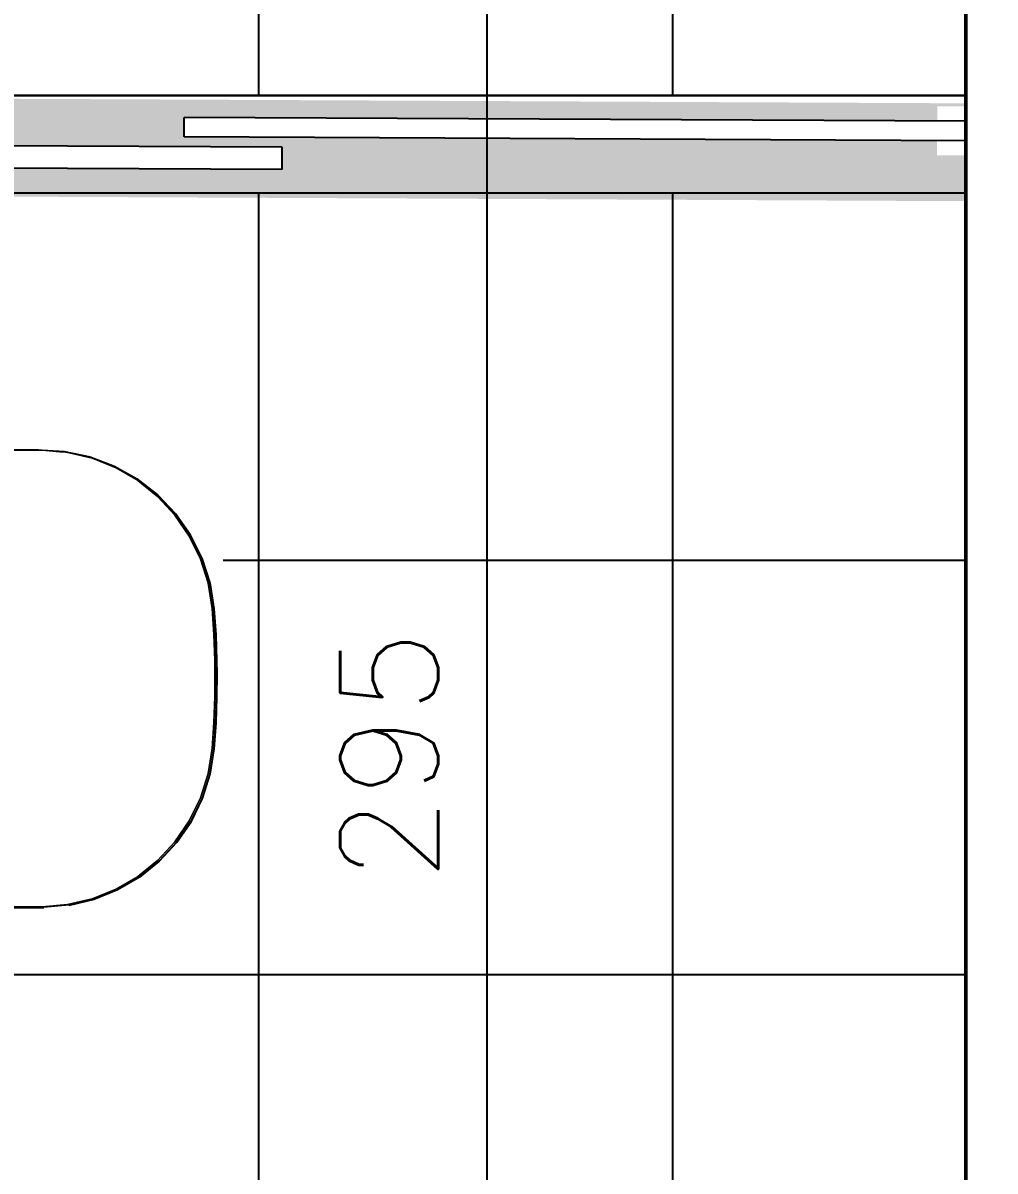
# Model space of a CAD drawing. Header units: inches. Extents: x 580771 to 691655, y 7719261 to 7829530.
# Drawn here: x 687632.6 to 687732.1, y 7727443.2 to 7727560.6 of the extents above; entities that cross this region are included whole.
import ezdxf

# ---------------------------------------------------------------- set-up
doc = ezdxf.new("R2010")
doc.units = ezdxf.units.IN
doc.header["$MEASUREMENT"] = 0
doc.header["$PDMODE"] = 2
for name, color, linetype, lineweight in [('Moveis', 1, 'Continuous', 9), ('Parede Baixa', 5, 'Continuous', 50), ('Pisos Externos', 15, 'Continuous', 9)]:
    doc.layers.add(name, color=color, linetype=linetype, lineweight=lineweight)
for name, color, linetype in [('NIVEL', 2, 'Continuous'), ('Piso', 55, 'Continuous'), ('PN010', 1, 'Continuous')]:
    doc.layers.add(name, color=color, linetype=linetype)
doc.styles.add('R80E50', font='romans.shx', dxfattribs={"height": 10})
doc.dimstyles.new('ARQ50', dxfattribs={"dimscale": 50, "dimtxt": 10, "dimasz": 0.1, "dimexe": 0.2, "dimexo": 0.2, "dimgap": 0.1, "dimtad": 1, "dimdec": 0, "dimzin": 12, "dimdsep": 46, "dimtxsty": 'R80E50', "dimblk1": 'DOT', "dimblk2": 'DOT', "dimsah": 1, "dimcen": 0.4, "dimclrd": 15, "dimclre": 15, "dimclrt": 3, "dimadec": 0, "dimazin": 0, "dimtfac": 1, "dimtdec": 0, "dimtmove": 2, "dimatfit": 3, "dimldrblk": 'DOT', "dimfxl": 0.2, "dimtolj": 1, "dimtzin": 12, "dimarcsym": 0})
pattern_1 = [(270, (678301.07, 7879905.616), (42.333333, -4e-14), []), (360, (678301.07, 7879905.616), (4e-14, 42.333333), [])]

# ---------------------------------------------------------------- blocks, each defined once
blk = doc.blocks.new('u')
at = {"layer": 'Moveis', "invisible_edges": 3}
for points in [[(12556.061, 3322.426), (12633.549, 3335.554), (12556.095, 3322.404)], [(12556.061, 3322.426), (12633.549, 3335.554), (12556.095, 3322.404)], [(12556.061, 3322.426), (12633.549, 3335.554), (12556.095, 3322.404)], [(12556.061, 3322.426), (12633.549, 3335.554), (12556.095, 3322.404)], [(12556.061, 3322.426), (12633.549, 3335.554), (12556.095, 3322.404)], [(12556.095, 3322.404), (12633.549, 3335.554), (12556.232, 3322.311)], [(12556.095, 3322.404), (12633.549, 3335.554), (12556.232, 3322.311)], [(12556.095, 3322.404), (12633.549, 3335.554), (12556.232, 3322.311)], [(12556.095, 3322.404), (12633.549, 3335.554), (12556.232, 3322.311)], [(12556.095, 3322.404), (12633.549, 3335.554), (12556.232, 3322.311)], [(12556.232, 3322.311), (12633.549, 3335.554), (12556.257, 3322.282)], [(12556.232, 3322.311), (12633.549, 3335.554), (12556.257, 3322.282)], [(12556.232, 3322.311), (12633.549, 3335.554), (12556.257, 3322.282)], [(12556.232, 3322.311), (12633.549, 3335.554), (12556.257, 3322.282)], [(12556.232, 3322.311), (12633.549, 3335.554), (12556.257, 3322.282)], [(12556.257, 3322.282), (12633.549, 3335.554), (12556.359, 3322.193)], [(12556.257, 3322.282), (12633.549, 3335.554), (12556.359, 3322.193)], [(12556.257, 3322.282), (12633.549, 3335.554), (12556.359, 3322.193)], [(12556.257, 3322.282), (12633.549, 3335.554), (12556.359, 3322.193)], [(12556.257, 3322.282), (12633.549, 3335.554), (12556.359, 3322.193)], [(12556.359, 3322.193), (12633.549, 3335.554), (12556.382, 3322.167)], [(12556.359, 3322.193), (12633.549, 3335.554), (12556.382, 3322.167)], [(12556.359, 3322.193), (12633.549, 3335.554), (12556.382, 3322.167)], [(12556.359, 3322.193), (12633.549, 3335.554), (12556.382, 3322.167)], [(12556.359, 3322.193), (12633.549, 3335.554), (12556.382, 3322.167)], [(12556.382, 3322.167), (12633.549, 3335.554), (12556.494, 3322.031)], [(12556.382, 3322.167), (12633.549, 3335.554), (12556.494, 3322.031)], [(12556.382, 3322.167), (12633.549, 3335.554), (12556.494, 3322.031)], [(12556.382, 3322.167), (12633.549, 3335.554), (12556.494, 3322.031)], [(12556.382, 3322.167), (12633.549, 3335.554), (12556.494, 3322.031)], [(12556.494, 3322.031), (12633.549, 3335.554), (12556.593, 3321.876)], [(12556.494, 3322.031), (12633.549, 3335.554), (12556.593, 3321.876)], [(12556.494, 3322.031), (12633.549, 3335.554), (12556.593, 3321.876)], [(12556.494, 3322.031), (12633.549, 3335.554), (12556.593, 3321.876)], [(12556.494, 3322.031), (12633.549, 3335.554), (12556.593, 3321.876)], [(12556.593, 3321.876), (12633.549, 3335.554), (12556.603, 3321.851)], [(12556.593, 3321.876), (12633.549, 3335.554), (12556.603, 3321.851)], [(12556.593, 3321.876), (12633.549, 3335.554), (12556.603, 3321.851)], [(12556.593, 3321.876), (12633.549, 3335.554), (12556.603, 3321.851)], [(12556.593, 3321.876), (12633.549, 3335.554), (12556.603, 3321.851)], [(12556.603, 3321.851), (12633.549, 3335.554), (12556.676, 3321.704)], [(12556.603, 3321.851), (12633.549, 3335.554), (12556.676, 3321.704)], [(12556.603, 3321.851), (12633.549, 3335.554), (12556.676, 3321.704)], [(12556.603, 3321.851), (12633.549, 3335.554), (12556.676, 3321.704)], [(12556.603, 3321.851), (12633.549, 3335.554), (12556.676, 3321.704)], [(12556.676, 3321.704), (12633.549, 3335.554), (12556.684, 3321.683)], [(12556.676, 3321.704), (12633.549, 3335.554), (12556.684, 3321.683)], [(12556.676, 3321.704), (12633.549, 3335.554), (12556.684, 3321.683)], [(12556.676, 3321.704), (12633.549, 3335.554), (12556.684, 3321.683)], [(12556.676, 3321.704), (12633.549, 3335.554), (12556.684, 3321.683)], [(12556.684, 3321.683), (12633.549, 3335.554), (12556.748, 3321.503)], [(12556.684, 3321.683), (12633.549, 3335.554), (12556.748, 3321.503)], [(12556.684, 3321.683), (12633.549, 3335.554), (12556.748, 3321.503)], [(12556.684, 3321.683), (12633.549, 3335.554), (12556.748, 3321.503)], [(12556.684, 3321.683), (12633.549, 3335.554), (12556.748, 3321.503)], [(12556.748, 3321.503), (12633.549, 3335.554), (12556.795, 3321.312)], [(12556.748, 3321.503), (12633.549, 3335.554), (12556.795, 3321.312)], [(12556.748, 3321.503), (12633.549, 3335.554), (12556.795, 3321.312)], [(12556.748, 3321.503), (12633.549, 3335.554), (12556.795, 3321.312)], [(12556.748, 3321.503), (12633.549, 3335.554), (12556.795, 3321.312)], [(12556.795, 3321.312), (12633.549, 3335.554), (12556.824, 3321.114)], [(12556.795, 3321.312), (12633.549, 3335.554), (12556.824, 3321.114)], [(12556.795, 3321.312), (12633.549, 3335.554), (12556.824, 3321.114)], [(12556.795, 3321.312), (12633.549, 3335.554), (12556.824, 3321.114)], [(12556.795, 3321.312), (12633.549, 3335.554), (12556.824, 3321.114)], [(12556.824, 3321.114), (12633.549, 3335.554), (12556.833, 3320.923)], [(12556.824, 3321.114), (12633.549, 3335.554), (12556.833, 3320.923)], [(12556.824, 3321.114), (12633.549, 3335.554), (12556.833, 3320.923)], [(12556.824, 3321.114), (12633.549, 3335.554), (12556.833, 3320.923)], [(12556.824, 3321.114), (12633.549, 3335.554), (12556.833, 3320.923)], [(12556.833, 3320.923), (12633.549, 3335.554), (12556.833, 3308.185)], [(12556.833, 3320.923), (12633.549, 3335.554), (12556.833, 3308.185)], [(12556.833, 3320.923), (12633.549, 3335.554), (12556.833, 3308.185)], [(12556.833, 3320.923), (12633.549, 3335.554), (12556.833, 3308.185)], [(12556.833, 3320.923), (12633.549, 3335.554), (12556.833, 3308.185)]]:
    blk.add_3dface(points, dxfattribs=at)
blk = doc.blocks.new('_DOT')
at = {"color": 0, "linetype": 'ByBlock'}
blk.add_line((-0.5, 0), (-1, 0), dxfattribs=at)
at = {"color": 0, "linetype": 'ByBlock', "const_width": 0.5}
blk.add_lwpolyline([(-0.25, 0, 1), (0.25, 0, 1)], format="xyb", close=True, dxfattribs=at)
blk = doc.blocks.new('*D178')
at = {"layer": 'Defpoints', "color": 0, "transparency": 16777216}
for p in [(687729.08, 7727633.17), (687680.1, 7727338.17), (687680.1, 7727338.17)]:
    blk.add_point(p, dxfattribs=at)
at = {"layer": 'NIVEL', "color": 15, "lineweight": -2, "transparency": 16777216}
for p, q in [((687719.08, 7727633.17), (687670.1, 7727633.17)), ((687680.1, 7727628.17), (687680.1, 7727343.17)), ((687690.1, 7727338.17), (687690.1, 7727338.17))]:
    blk.add_line(p, q, dxfattribs=at)
at = {"layer": 'NIVEL', "color": 15, "lineweight": -2, "transparency": 16777216, "xscale": 5, "yscale": 5, "zscale": 5}
for p, rotation in [((687680.1, 7727633.17), 90), ((687680.1, 7727338.17), 270)]:
    blk.add_blockref('_DOT', p, dxfattribs=dict(at, rotation=rotation))
at = {"layer": 'NIVEL', "color": 3, "transparency": 16777216, "insert": (687670.1, 7727485.67), "char_height": 10, "attachment_point": 5, "rotation": 90, "style": 'R80E50'}
blk.add_mtext('\\A1;295', dxfattribs=at)

msp = doc.modelspace()

# ---------------------------------------------------------------- hatches: boundary and pattern name
at = {"layer": 'Piso'}
h = msp.add_hatch(dxfattribs=at)
h.set_pattern_fill('ANSI37', color=256, scale=13.333333, angle=-135)
h.set_pattern_definition(pattern_1)
h.paths.add_polyline_path([(687729.078, 7727553.171), (687729.078, 7727633.171), (687574.078, 7727633.171), (687574.078, 7727606.711), (687575.353, 7727606.247), (687575.572, 7727606.28), (687575.736, 7727605.932), (687575.619, 7727599.947), (687578.25, 7727599.947), (687579.181, 7727599.388), (687579.881, 7727599.19), (687580.465, 7727599.14), (687580.988, 7727598.853), (687580.988, 7727599.438), (687584.998, 7727599.438), (687584.998, 7727598.311), (687613.224, 7727598.311), (687613.224, 7727610.883), (687644.686, 7727610.883), (687644.686, 7727580.14), (687613.224, 7727580.14), (687613.224, 7727592.711), (687584.998, 7727592.711), (687584.998, 7727591.584), (687580.988, 7727591.584), (687580.988, 7727592.17), (687580.49, 7727591.9), (687578.25, 7727591.076), (687575.619, 7727591.076), (687575.619, 7727585.157), (687575.635, 7727584.912), (687574.454, 7727584.162), (687574.078, 7727584.311), (687574.078, 7727553.171)])
h = msp.add_hatch(dxfattribs=at)
h.set_pattern_fill('ANSI37', color=256, scale=13.333333, angle=-135)
h.set_pattern_definition(pattern_1)
h.paths.add_polyline_path([(687729.078, 7727543.171), (687574.078, 7727543.171), (687574.489, 7727534.105), (687579.562, 7727534.105), (687579.562, 7727531.946), (687580.21, 7727531.534), (687580.708, 7727530.471), (687580.763, 7727513.377), (687580.278, 7727512.03), (687579.105, 7727511.368), (687578.646, 7727511.542), (687578.436, 7727512.246), (687578.72, 7727512.697), (687579.589, 7727513.671), (687579.562, 7727528.985), (687574.489, 7727528.985), (687574.078, 7727500.166), (687574.604, 7727500.166), (687574.604, 7727500.594), (687577.943, 7727500.594), (687578.197, 7727499.692), (687578.035, 7727498.418), (687580.573, 7727498.457), (687580.552, 7727496.092), (687583.116, 7727496.092), (687583.116, 7727516.935), (687641.275, 7727516.926), (687653.072, 7727508.822), (687653.587, 7727481.062), (687642.897, 7727469.685), (687583.116, 7727470.129), (687583.116, 7727490.972), (687580.552, 7727490.972), (687580.552, 7727488.729), (687577.996, 7727488.434), (687578.051, 7727487.257), (687577.711, 7727486.76), (687574.078, 7727486.898), (687574.078, 7727438.171), (687624.315, 7727438.171), (687623.895, 7727338.171), (687729.078, 7727338.171), (687729.078, 7727340.591), (687727.549, 7727340.591), (687727.549, 7727350.591), (687657.049, 7727350.591), (687657.049, 7727347.091), (687658.549, 7727347.091), (687659.483, 7727347.137), (687660.096, 7727346.631), (687659.481, 7727344.023), (687658.364, 7727342.308), (687657.271, 7727341.64), (687654.279, 7727341.631), (687652.473, 7727342.915), (687652.049, 7727344.091), (687652.049, 7727347), (687652.896, 7727347.509), (687654.549, 7727347.091), (687654.549, 7727350.591), (687650.549, 7727350.591), (687650.549, 7727353.591), (687654.549, 7727353.591), (687654.549, 7727357.091), (687653.049, 7727357.091), (687652.242, 7727357.091), (687651.69, 7727357.737), (687652.049, 7727360.091), (687653.536, 7727361.947), (687654.531, 7727362.249), (687657.571, 7727362.237), (687658.468, 7727361.569), (687659.705, 7727360.09), (687659.705, 7727357.383), (687658.511, 7727356.716), (687657.049, 7727357.091), (687657.049, 7727353.591), (687729.549, 7727353.591), (687729.549, 7727350.591), (687732.549, 7727350.591), (687732.549, 7727432.674), (687726.719, 7727432.674), (687726.719, 7727442.674), (687729.113, 7727442.674)])
at = {"layer": 'Pisos Externos'}
h = msp.add_hatch(dxfattribs=at)
h.set_pattern_fill('AR-SAND', color=256, scale=0.05, angle=45)
h.set_pattern_definition([(82.5, (638948.5912, 7719673.6929), (-1.78690674, 1.673767446), [0, -1.9304, 0, -2.159, 0, -2.06375]), (52.5, (638948.5912, 7719673.693), (-0.94505464, 4.12366426), [0, -1.0414, 0, -1.7399, 0, -0.66675]), (12.5, (638947.4866, 7719672.5883), (2.79149913, 2.80166156), [0, -0.635, 0, -2.286, 0, -2.9845]), (2.5, (638947.4866, 7719672.5883), (1.91140555, 3.4877539), [0, -0.3175, 0, -1.4986, 0, -1.7145])])
h.paths.add_polyline_path([(687729.134, 7727547.037), (687726.133, 7727547.051), (687726.127, 7727542.371), (687729.134, 7727542.357)])
h.paths.add_polyline_path([(687726.127, 7727547.051), (687726.134, 7727548.551), (687659.135, 7727548.87), (687659.13, 7727547.913), (687659.119, 7727545.591), (687574.12, 7727545.996), (687574.107, 7727543.096), (687726.127, 7727542.371)])
h.paths.add_polyline_path([(687726.144, 7727552.371), (687574.154, 7727553.095), (687574.135, 7727549.088), (687574.604, 7727549.088), (687574.604, 7727548.288), (687576.037, 7727548.288), (687576.037, 7727548.581), (687576.577, 7727548.581), (687576.577, 7727548.288), (687578.431, 7727548.288), (687578.431, 7727548.581), (687578.971, 7727548.581), (687578.971, 7727548.288), (687659.13, 7727547.913), (687659.135, 7727548.87), (687649.135, 7727548.918), (687649.145, 7727550.918), (687726.144, 7727550.551)])
h.paths.add_polyline_path([(687729.152, 7727552.357), (687726.167, 7727552.371), (687726.167, 7727552.051), (687729.151, 7727552.037)])

# ---------------------------------------------------------------- linework, layer by layer
msp.add_line((687574.078, 7727553.171), (687729.078, 7727553.171))
at = {"layer": 'Moveis'}
for p, q in [((687634.248, 7727516.935), (687583.116, 7727516.935)), ((687634.617, 7727516.908), (687594.112, 7727516.908)), ((687634.248, 7727516.935), (687634.617, 7727516.908)), ((687636.41, 7727516.749), (687634.617, 7727516.908)), ((687634.617, 7727516.908), (687636.905, 7727516.775)), ((687637.011, 7727516.696), (687636.41, 7727516.749)), ((687636.897, 7727516.72), (687636.41, 7727516.749)), ((687636.897, 7727516.72), (687637.011, 7727516.696)), ((687636.905, 7727516.775), (687639.508, 7727516.221)), ((687637.207, 7727516.678), (687637.011, 7727516.696)), ((687637.207, 7727516.678), (687638.106, 7727516.462)), ((687638.106, 7727516.462), (687639.492, 7727516.167)), ((687638.106, 7727516.462), (687639.735, 7727516.071)), ((687639.508, 7727516.221), (687641.999, 7727515.283)), ((687642.146, 7727515.1), (687639.735, 7727516.071)), ((687639.735, 7727516.071), (687641.975, 7727515.232)), ((687644.291, 7727513.937), (687641.975, 7727515.232)), ((687641.999, 7727515.283), (687644.322, 7727513.984)), ((687644.39, 7727513.787), (687642.146, 7727515.1)), ((687644.291, 7727513.937), (687646.387, 7727512.31)), ((687644.322, 7727513.984), (687646.424, 7727512.352)), ((687644.39, 7727513.787), (687646.416, 7727512.159)), ((687648.216, 7727510.389), (687646.387, 7727512.31)), ((687648.183, 7727510.252), (687646.416, 7727512.159)), ((687646.424, 7727512.352), (687648.259, 7727510.424)), ((687648.183, 7727510.252), (687649.651, 7727508.106)), ((687648.216, 7727510.389), (687649.737, 7727508.215)), ((687648.259, 7727510.424), (687649.785, 7727508.244)), ((687650.789, 7727505.769), (687649.651, 7727508.106)), ((687649.737, 7727508.215), (687650.916, 7727505.838)), ((687649.785, 7727508.244), (687650.968, 7727505.859)), ((687651.572, 7727503.29), (687650.789, 7727505.769)), ((687651.727, 7727503.312), (687650.916, 7727505.838)), ((687650.968, 7727505.859), (687651.782, 7727503.325)), ((687651.572, 7727503.29), (687651.984, 7727500.723)), ((687651.727, 7727503.312), (687652.151, 7727500.693)), ((687651.782, 7727503.325), (687652.207, 7727500.698)), ((687652.166, 7727498.062), (687651.984, 7727500.723)), ((687652.207, 7727500.698), (687652.39, 7727498.035)), ((687652.334, 7727498.033), (687652.151, 7727500.693)), ((687652.166, 7727498.062), (687652.257, 7727495.397)), ((687652.425, 7727495.367), (687652.334, 7727498.033)), ((687652.39, 7727498.035), (687652.481, 7727495.368)), ((687652.257, 7727495.397), (687652.257, 7727491.726)), ((687652.425, 7727491.696), (687652.425, 7727495.367)), ((687652.481, 7727495.368), (687652.492, 7727494.034)), ((687652.492, 7727494.034), (687652.481, 7727491.695)), ((687652.257, 7727491.726), (687652.166, 7727489.061)), ((687652.334, 7727489.031), (687652.425, 7727491.696)), ((687652.481, 7727491.695), (687652.39, 7727489.028)), ((687652.166, 7727489.061), (687651.984, 7727486.4)), ((687652.334, 7727489.031), (687652.151, 7727486.37)), ((687652.39, 7727489.028), (687652.207, 7727486.366)), ((687651.572, 7727483.833), (687651.984, 7727486.4)), ((687651.74, 7727483.804), (687652.151, 7727486.37)), ((687652.207, 7727486.366), (687651.794, 7727483.791)), ((687651.572, 7727483.833), (687650.789, 7727481.354)), ((687651.74, 7727483.804), (687650.956, 7727481.325)), ((687651.794, 7727483.791), (687651.009, 7727481.304)), ((687649.651, 7727479.017), (687650.789, 7727481.354)), ((687650.956, 7727481.325), (687649.818, 7727478.987)), ((687651.009, 7727481.304), (687649.867, 7727478.959)), ((687648.183, 7727476.871), (687649.651, 7727479.017)), ((687648.35, 7727476.842), (687649.818, 7727478.987)), ((687649.867, 7727478.959), (687648.394, 7727476.807)), ((687648.183, 7727476.871), (687646.416, 7727474.964)), ((687648.35, 7727476.842), (687646.584, 7727474.934)), ((687648.394, 7727476.807), (687646.622, 7727474.893)), ((687644.39, 7727473.336), (687646.416, 7727474.964)), ((687644.557, 7727473.306), (687646.584, 7727474.934)), ((687646.622, 7727474.893), (687644.589, 7727473.26)), ((687644.39, 7727473.336), (687642.146, 7727472.023)), ((687644.557, 7727473.306), (687642.314, 7727471.993)), ((687644.589, 7727473.26), (687642.338, 7727471.942)), ((687639.735, 7727471.052), (687642.146, 7727472.023)), ((687642.314, 7727471.993), (687639.902, 7727471.022)), ((687642.338, 7727471.942), (687639.919, 7727470.968)), ((687634.785, 7727470.185), (687583.116, 7727470.185)), ((687593.654, 7727470.215), (687634.617, 7727470.215)), ((687637.207, 7727470.445), (687634.617, 7727470.215)), ((687637.374, 7727470.415), (687634.785, 7727470.185)), ((687637.207, 7727470.445), (687639.735, 7727471.052)), ((687637.374, 7727470.415), (687639.902, 7727471.022)), ((687639.919, 7727470.968), (687637.383, 7727470.36)), ((687634.785, 7727470.129), (687583.116, 7727470.129))]:
    msp.add_line(p, q, dxfattribs=at)
for points, invisible_edges in [([(687583.116, 7727516.935), (687678.604, 7727558.31), (687634.248, 7727516.935)], 3), ([(687583.116, 7727516.935), (687678.604, 7727558.31), (687634.248, 7727516.935)], 3), ([(687583.116, 7727516.935), (687678.604, 7727558.31), (687634.248, 7727516.935)], 3), ([(687583.116, 7727516.935), (687678.604, 7727558.31), (687634.248, 7727516.935)], 3), ([(687583.116, 7727516.935), (687678.604, 7727558.31), (687634.248, 7727516.935)], 3), ([(687634.248, 7727516.935), (687678.604, 7727558.31), (687634.617, 7727516.908)], 3), ([(687634.248, 7727516.935), (687678.604, 7727558.31), (687634.617, 7727516.908)], 3), ([(687634.248, 7727516.935), (687678.604, 7727558.31), (687634.617, 7727516.908)], 3), ([(687634.248, 7727516.935), (687678.604, 7727558.31), (687634.617, 7727516.908)], 3), ([(687634.248, 7727516.935), (687678.604, 7727558.31), (687634.617, 7727516.908)], 3), ([(687634.617, 7727516.908), (687678.604, 7727558.31), (687636.905, 7727516.775)], 3), ([(687634.617, 7727516.908), (687678.604, 7727558.31), (687636.905, 7727516.775)], 3), ([(687634.617, 7727516.908), (687678.604, 7727558.31), (687636.905, 7727516.775)], 3), ([(687634.617, 7727516.908), (687678.604, 7727558.31), (687636.905, 7727516.775)], 3), ([(687634.617, 7727516.908), (687678.604, 7727558.31), (687636.905, 7727516.775)], 3), ([(687636.905, 7727516.775), (687678.604, 7727558.31), (687639.508, 7727516.221)], 3), ([(687636.905, 7727516.775), (687678.604, 7727558.31), (687639.508, 7727516.221)], 3), ([(687636.905, 7727516.775), (687678.604, 7727558.31), (687639.508, 7727516.221)], 3), ([(687636.905, 7727516.775), (687678.604, 7727558.31), (687639.508, 7727516.221)], 3), ([(687636.905, 7727516.775), (687678.604, 7727558.31), (687639.508, 7727516.221)], 3), ([(687639.508, 7727516.221), (687678.604, 7727558.31), (687641.999, 7727515.283)], 3), ([(687639.508, 7727516.221), (687678.604, 7727558.31), (687641.999, 7727515.283)], 3), ([(687639.508, 7727516.221), (687678.604, 7727558.31), (687641.999, 7727515.283)], 3), ([(687639.508, 7727516.221), (687678.604, 7727558.31), (687641.999, 7727515.283)], 3), ([(687639.508, 7727516.221), (687678.604, 7727558.31), (687641.999, 7727515.283)], 3), ([(687641.999, 7727515.283), (687678.604, 7727558.31), (687644.322, 7727513.984)], 3), ([(687641.999, 7727515.283), (687678.604, 7727558.31), (687644.322, 7727513.984)], 3), ([(687641.999, 7727515.283), (687678.604, 7727558.31), (687644.322, 7727513.984)], 3), ([(687641.999, 7727515.283), (687678.604, 7727558.31), (687644.322, 7727513.984)], 3), ([(687641.999, 7727515.283), (687678.604, 7727558.31), (687644.322, 7727513.984)], 3), ([(687644.322, 7727513.984), (687678.604, 7727558.31), (687646.424, 7727512.352)], 3), ([(687644.322, 7727513.984), (687678.604, 7727558.31), (687646.424, 7727512.352)], 3), ([(687644.322, 7727513.984), (687678.604, 7727558.31), (687646.424, 7727512.352)], 3), ([(687644.322, 7727513.984), (687678.604, 7727558.31), (687646.424, 7727512.352)], 3), ([(687644.322, 7727513.984), (687678.604, 7727558.31), (687646.424, 7727512.352)], 3), ([(687646.424, 7727512.352), (687678.604, 7727558.31), (687648.259, 7727510.424)], 3), ([(687646.424, 7727512.352), (687678.604, 7727558.31), (687648.259, 7727510.424)], 3), ([(687646.424, 7727512.352), (687678.604, 7727558.31), (687648.259, 7727510.424)], 3), ([(687646.424, 7727512.352), (687678.604, 7727558.31), (687648.259, 7727510.424)], 3), ([(687646.424, 7727512.352), (687678.604, 7727558.31), (687648.259, 7727510.424)], 3), ([(687648.259, 7727510.424), (687678.604, 7727558.31), (687649.785, 7727508.244)], 3), ([(687648.259, 7727510.424), (687678.604, 7727558.31), (687649.785, 7727508.244)], 3), ([(687648.259, 7727510.424), (687678.604, 7727558.31), (687649.785, 7727508.244)], 3), ([(687648.259, 7727510.424), (687678.604, 7727558.31), (687649.785, 7727508.244)], 3), ([(687648.259, 7727510.424), (687678.604, 7727558.31), (687649.785, 7727508.244)], 3), ([(687649.785, 7727508.244), (687678.604, 7727558.31), (687650.968, 7727505.859)], 3), ([(687649.785, 7727508.244), (687678.604, 7727558.31), (687650.968, 7727505.859)], 3), ([(687649.785, 7727508.244), (687678.604, 7727558.31), (687650.968, 7727505.859)], 3), ([(687649.785, 7727508.244), (687678.604, 7727558.31), (687650.968, 7727505.859)], 3), ([(687649.785, 7727508.244), (687678.604, 7727558.31), (687650.968, 7727505.859)], 3), ([(687650.968, 7727505.859), (687678.604, 7727558.31), (687651.782, 7727503.325)], 3), ([(687650.968, 7727505.859), (687678.604, 7727558.31), (687651.782, 7727503.325)], 3), ([(687650.968, 7727505.859), (687678.604, 7727558.31), (687651.782, 7727503.325)], 3), ([(687650.968, 7727505.859), (687678.604, 7727558.31), (687651.782, 7727503.325)], 3), ([(687650.968, 7727505.859), (687678.604, 7727558.31), (687651.782, 7727503.325)], 3), ([(687651.782, 7727503.325), (687678.604, 7727558.31), (687652.207, 7727500.698)], 3), ([(687651.782, 7727503.325), (687678.604, 7727558.31), (687652.207, 7727500.698)], 3), ([(687651.782, 7727503.325), (687678.604, 7727558.31), (687652.207, 7727500.698)], 3), ([(687651.782, 7727503.325), (687678.604, 7727558.31), (687652.207, 7727500.698)], 3), ([(687651.782, 7727503.325), (687678.604, 7727558.31), (687652.207, 7727500.698)], 3), ([(687652.207, 7727500.698), (687678.604, 7727558.31), (687652.39, 7727498.035)], 3), ([(687652.207, 7727500.698), (687678.604, 7727558.31), (687652.39, 7727498.035)], 3), ([(687652.207, 7727500.698), (687678.604, 7727558.31), (687652.39, 7727498.035)], 3), ([(687652.207, 7727500.698), (687678.604, 7727558.31), (687652.39, 7727498.035)], 3), ([(687652.207, 7727500.698), (687678.604, 7727558.31), (687652.39, 7727498.035)], 3), ([(687652.39, 7727498.035), (687678.604, 7727558.31), (687652.481, 7727495.368)], 3), ([(687652.39, 7727498.035), (687678.604, 7727558.31), (687652.481, 7727495.368)], 3), ([(687652.39, 7727498.035), (687678.604, 7727558.31), (687652.481, 7727495.368)], 3), ([(687652.39, 7727498.035), (687678.604, 7727558.31), (687652.481, 7727495.368)], 3), ([(687652.39, 7727498.035), (687678.604, 7727558.31), (687652.481, 7727495.368)], 3), ([(687652.481, 7727495.368), (687678.604, 7727558.31), (687652.492, 7727494.034)], 3), ([(687652.481, 7727495.368), (687678.604, 7727558.31), (687652.492, 7727494.034)], 3), ([(687652.481, 7727495.368), (687678.604, 7727558.31), (687652.492, 7727494.034)], 3), ([(687652.481, 7727495.368), (687678.604, 7727558.31), (687652.492, 7727494.034)], 3), ([(687652.481, 7727495.368), (687678.604, 7727558.31), (687652.492, 7727494.034)], 3), ([(687594.112, 7727516.908), (687583.116, 7727516.935), (687634.248, 7727516.935)], 13), ([(687593.654, 7727470.215), (687593.814, 7727516.685), (687634.617, 7727470.215)], 3), ([(687594.112, 7727516.908), (687634.248, 7727516.935), (687634.617, 7727516.908)], 1), ([(687634.617, 7727470.215), (687594.112, 7727516.908), (687634.617, 7727516.908)], 13), ([(687637.207, 7727470.445), (687634.617, 7727516.908), (687636.41, 7727516.749)], 13), ([(687636.905, 7727516.775), (687636.41, 7727516.749), (687634.617, 7727516.908)], 1), ([(687634.617, 7727470.215), (687634.617, 7727516.908), (687637.207, 7727470.445)], 3), ([(687636.41, 7727516.749), (687636.905, 7727516.775), (687636.897, 7727516.72)], 3), ([(687637.207, 7727470.445), (687636.41, 7727516.749), (687637.011, 7727516.696)], 13), ([(687636.897, 7727516.72), (687636.905, 7727516.775), (687637.011, 7727516.696)], 3), ([(687637.207, 7727516.678), (687636.905, 7727516.775), (687639.508, 7727516.221)], 13), ([(687637.011, 7727516.696), (687636.905, 7727516.775), (687637.207, 7727516.678)], 3), ([(687637.207, 7727470.445), (687637.011, 7727516.696), (687637.207, 7727516.678)], 13), ([(687639.735, 7727471.052), (687637.207, 7727516.678), (687638.106, 7727516.462)], 13), ([(687637.207, 7727470.445), (687637.207, 7727516.678), (687639.735, 7727471.052)], 3), ([(687637.207, 7727516.678), (687639.508, 7727516.221), (687638.106, 7727516.462)], 3), ([(687639.735, 7727471.052), (687638.106, 7727516.462), (687639.735, 7727516.071)], 13), ([(687638.106, 7727516.462), (687639.508, 7727516.221), (687639.492, 7727516.167)], 3), ([(687639.735, 7727516.071), (687639.508, 7727516.221), (687641.999, 7727515.283)], 13), ([(687639.735, 7727516.071), (687641.999, 7727515.283), (687641.975, 7727515.232)], 3), ([(687639.735, 7727471.052), (687639.735, 7727516.071), (687642.146, 7727472.023)], 3), ([(687642.146, 7727472.023), (687639.735, 7727516.071), (687642.146, 7727515.1)], 13), ([(687641.975, 7727515.232), (687642.146, 7727515.1), (687639.735, 7727516.071)], 1), ([(687641.975, 7727515.232), (687641.999, 7727515.283), (687644.291, 7727513.937)], 3), ([(687642.146, 7727515.1), (687641.975, 7727515.232), (687644.291, 7727513.937)], 13), ([(687644.291, 7727513.937), (687641.999, 7727515.283), (687644.322, 7727513.984)], 13), ([(687644.39, 7727473.336), (687642.146, 7727515.1), (687644.39, 7727513.787)], 13), ([(687642.146, 7727472.023), (687642.146, 7727515.1), (687644.39, 7727473.336)], 3), ([(687642.146, 7727515.1), (687644.291, 7727513.937), (687644.39, 7727513.787)], 3), ([(687644.291, 7727513.937), (687644.322, 7727513.984), (687646.387, 7727512.31)], 3), ([(687644.39, 7727513.787), (687644.291, 7727513.937), (687646.387, 7727512.31)], 13), ([(687646.387, 7727512.31), (687644.322, 7727513.984), (687646.424, 7727512.352)], 13), ([(687644.39, 7727473.336), (687644.39, 7727513.787), (687646.416, 7727474.964)], 3), ([(687644.39, 7727513.787), (687646.387, 7727512.31), (687646.416, 7727512.159)], 3), ([(687646.416, 7727474.964), (687644.39, 7727513.787), (687646.416, 7727512.159)], 13), ([(687646.387, 7727512.31), (687646.424, 7727512.352), (687648.216, 7727510.389)], 3), ([(687646.416, 7727512.159), (687646.387, 7727512.31), (687648.216, 7727510.389)], 13), ([(687646.416, 7727474.964), (687646.416, 7727512.159), (687648.183, 7727476.871)], 3), ([(687648.183, 7727476.871), (687646.416, 7727512.159), (687648.183, 7727510.252)], 13), ([(687646.416, 7727512.159), (687648.216, 7727510.389), (687648.183, 7727510.252)], 3), ([(687648.216, 7727510.389), (687646.424, 7727512.352), (687648.259, 7727510.424)], 13), ([(687648.183, 7727510.252), (687648.216, 7727510.389), (687649.651, 7727508.106)], 3), ([(687648.183, 7727476.871), (687648.183, 7727510.252), (687649.651, 7727479.017)], 3), ([(687649.651, 7727479.017), (687648.183, 7727510.252), (687649.651, 7727508.106)], 13), ([(687648.216, 7727510.389), (687648.259, 7727510.424), (687649.737, 7727508.215)], 3), ([(687649.651, 7727508.106), (687648.216, 7727510.389), (687649.737, 7727508.215)], 13), ([(687649.737, 7727508.215), (687648.259, 7727510.424), (687649.785, 7727508.244)], 13), ([(687649.651, 7727508.106), (687649.737, 7727508.215), (687650.789, 7727505.769)], 3), ([(687649.651, 7727479.017), (687649.651, 7727508.106), (687650.789, 7727481.354)], 3), ([(687650.789, 7727481.354), (687649.651, 7727508.106), (687650.789, 7727505.769)], 13), ([(687649.737, 7727508.215), (687649.785, 7727508.244), (687650.916, 7727505.838)], 3), ([(687650.789, 7727505.769), (687649.737, 7727508.215), (687650.916, 7727505.838)], 13), ([(687650.916, 7727505.838), (687649.785, 7727508.244), (687650.968, 7727505.859)], 13), ([(687650.789, 7727505.769), (687650.916, 7727505.838), (687651.572, 7727503.29)], 3), ([(687650.789, 7727481.354), (687650.789, 7727505.769), (687651.572, 7727483.833)], 3), ([(687651.572, 7727483.833), (687650.789, 7727505.769), (687651.572, 7727503.29)], 13), ([(687650.916, 7727505.838), (687650.968, 7727505.859), (687651.727, 7727503.312)], 3), ([(687651.572, 7727503.29), (687650.916, 7727505.838), (687651.727, 7727503.312)], 13), ([(687651.727, 7727503.312), (687650.968, 7727505.859), (687651.782, 7727503.325)], 13), ([(687651.572, 7727503.29), (687651.727, 7727503.312), (687651.984, 7727500.723)], 3), ([(687651.572, 7727483.833), (687651.572, 7727503.29), (687651.984, 7727486.4)], 3), ([(687651.984, 7727486.4), (687651.572, 7727503.29), (687651.984, 7727500.723)], 13), ([(687651.727, 7727503.312), (687651.782, 7727503.325), (687652.151, 7727500.693)], 3), ([(687651.984, 7727500.723), (687651.727, 7727503.312), (687652.151, 7727500.693)], 13), ([(687652.151, 7727500.693), (687651.782, 7727503.325), (687652.207, 7727500.698)], 13), ([(687651.984, 7727500.723), (687652.151, 7727500.693), (687652.166, 7727498.062)], 3), ([(687651.984, 7727486.4), (687651.984, 7727500.723), (687652.166, 7727489.061)], 3), ([(687652.166, 7727489.061), (687651.984, 7727500.723), (687652.166, 7727498.062)], 13), ([(687652.151, 7727500.693), (687652.207, 7727500.698), (687652.334, 7727498.033)], 3), ([(687652.334, 7727498.033), (687652.207, 7727500.698), (687652.39, 7727498.035)], 13), ([(687652.166, 7727498.062), (687652.151, 7727500.693), (687652.334, 7727498.033)], 13), ([(687652.166, 7727498.062), (687652.334, 7727498.033), (687652.257, 7727495.397)], 3), ([(687652.166, 7727489.061), (687652.166, 7727498.062), (687652.257, 7727495.397)], 13), ([(687652.257, 7727495.397), (687652.334, 7727498.033), (687652.257, 7727491.726)], 3), ([(687652.334, 7727498.033), (687652.39, 7727498.035), (687652.425, 7727495.367)], 3), ([(687652.425, 7727491.696), (687652.334, 7727498.033), (687652.425, 7727495.367)], 1), ([(687652.334, 7727489.031), (687652.334, 7727498.033), (687652.425, 7727491.696)], 3), ([(687652.425, 7727495.367), (687652.39, 7727498.035), (687652.481, 7727495.368)], 13), ([(687652.166, 7727489.061), (687652.257, 7727495.397), (687652.257, 7727491.726)], 1), ([(687652.481, 7727491.695), (687652.425, 7727491.696), (687652.425, 7727495.367)], 13), ([(687652.481, 7727491.695), (687652.481, 7727495.368), (687652.492, 7727494.034)], 1), ([(687652.569, 7727444.565), (687652.481, 7727491.695), (687652.492, 7727494.034)], 13), ([(687652.569, 7727444.565), (687652.481, 7727491.695), (687652.492, 7727494.034)], 13), ([(687652.569, 7727444.565), (687652.481, 7727491.695), (687652.492, 7727494.034)], 13), ([(687652.569, 7727444.565), (687652.481, 7727491.695), (687652.492, 7727494.034)], 13), ([(687652.569, 7727444.565), (687652.481, 7727491.695), (687652.492, 7727494.034)], 13), ([(687652.334, 7727489.031), (687652.166, 7727489.061), (687652.257, 7727491.726)], 13), ([(687652.39, 7727489.028), (687652.334, 7727489.031), (687652.425, 7727491.696)], 13), ([(687652.39, 7727489.028), (687652.425, 7727491.696), (687652.481, 7727491.695)], 3), ([(687652.47, 7727444.579), (687652.39, 7727489.028), (687652.481, 7727491.695)], 13), ([(687652.47, 7727444.579), (687652.39, 7727489.028), (687652.481, 7727491.695)], 13), ([(687652.47, 7727444.579), (687652.39, 7727489.028), (687652.481, 7727491.695)], 13), ([(687652.47, 7727444.579), (687652.39, 7727489.028), (687652.481, 7727491.695)], 13), ([(687652.47, 7727444.579), (687652.39, 7727489.028), (687652.481, 7727491.695)], 13), ([(687652.151, 7727486.37), (687651.984, 7727486.4), (687652.166, 7727489.061)], 13), ([(687652.151, 7727486.37), (687652.166, 7727489.061), (687652.334, 7727489.031)], 3), ([(687652.207, 7727486.366), (687652.151, 7727486.37), (687652.334, 7727489.031)], 13), ([(687652.207, 7727486.366), (687652.334, 7727489.031), (687652.39, 7727489.028)], 3), ([(687652.274, 7727444.606), (687652.207, 7727486.366), (687652.39, 7727489.028)], 13), ([(687652.274, 7727444.606), (687652.207, 7727486.366), (687652.39, 7727489.028)], 13), ([(687652.274, 7727444.606), (687652.207, 7727486.366), (687652.39, 7727489.028)], 13), ([(687652.274, 7727444.606), (687652.207, 7727486.366), (687652.39, 7727489.028)], 13), ([(687652.274, 7727444.606), (687652.207, 7727486.366), (687652.39, 7727489.028)], 13), ([(687651.74, 7727483.804), (687651.572, 7727483.833), (687651.984, 7727486.4)], 13), ([(687651.74, 7727483.804), (687651.984, 7727486.4), (687652.151, 7727486.37)], 3), ([(687651.794, 7727483.791), (687651.74, 7727483.804), (687652.151, 7727486.37)], 13), ([(687651.794, 7727483.791), (687652.151, 7727486.37), (687652.207, 7727486.366)], 3), ([(687651.88, 7727444.653), (687651.794, 7727483.791), (687652.207, 7727486.366)], 13), ([(687651.88, 7727444.653), (687651.794, 7727483.791), (687652.207, 7727486.366)], 13), ([(687651.88, 7727444.653), (687651.794, 7727483.791), (687652.207, 7727486.366)], 13), ([(687651.88, 7727444.653), (687651.794, 7727483.791), (687652.207, 7727486.366)], 13), ([(687651.88, 7727444.653), (687651.794, 7727483.791), (687652.207, 7727486.366)], 13), ([(687650.956, 7727481.325), (687650.789, 7727481.354), (687651.572, 7727483.833)], 13), ([(687650.956, 7727481.325), (687651.572, 7727483.833), (687651.74, 7727483.804)], 3), ([(687651.009, 7727481.304), (687650.956, 7727481.325), (687651.74, 7727483.804)], 13), ([(687651.009, 7727481.304), (687651.74, 7727483.804), (687651.794, 7727483.791)], 3), ([(687651.092, 7727444.724), (687651.009, 7727481.304), (687651.794, 7727483.791)], 13), ([(687651.092, 7727444.724), (687651.009, 7727481.304), (687651.794, 7727483.791)], 13), ([(687651.092, 7727444.724), (687651.009, 7727481.304), (687651.794, 7727483.791)], 13), ([(687651.092, 7727444.724), (687651.009, 7727481.304), (687651.794, 7727483.791)], 13), ([(687651.092, 7727444.724), (687651.009, 7727481.304), (687651.794, 7727483.791)], 13), ([(687649.818, 7727478.987), (687649.651, 7727479.017), (687650.789, 7727481.354)], 13), ([(687649.818, 7727478.987), (687650.789, 7727481.354), (687650.956, 7727481.325)], 3), ([(687649.867, 7727478.959), (687649.818, 7727478.987), (687650.956, 7727481.325)], 13), ([(687649.867, 7727478.959), (687650.956, 7727481.325), (687651.009, 7727481.304)], 3), ([(687649.906, 7727444.756), (687649.867, 7727478.959), (687651.009, 7727481.304)], 13), ([(687649.906, 7727444.756), (687649.867, 7727478.959), (687651.009, 7727481.304)], 13), ([(687649.906, 7727444.756), (687649.867, 7727478.959), (687651.009, 7727481.304)], 13), ([(687649.906, 7727444.756), (687649.867, 7727478.959), (687651.009, 7727481.304)], 13), ([(687649.906, 7727444.756), (687649.867, 7727478.959), (687651.009, 7727481.304)], 13), ([(687648.35, 7727476.842), (687648.183, 7727476.871), (687649.651, 7727479.017)], 13), ([(687648.35, 7727476.842), (687649.651, 7727479.017), (687649.818, 7727478.987)], 3), ([(687648.394, 7727476.807), (687648.35, 7727476.842), (687649.818, 7727478.987)], 13), ([(687648.394, 7727476.807), (687649.818, 7727478.987), (687649.867, 7727478.959)], 3), ([(687648.432, 7727444.316), (687648.394, 7727476.807), (687649.867, 7727478.959)], 13), ([(687648.432, 7727444.316), (687648.394, 7727476.807), (687649.867, 7727478.959)], 13), ([(687648.432, 7727444.316), (687648.394, 7727476.807), (687649.867, 7727478.959)], 13), ([(687648.432, 7727444.316), (687648.394, 7727476.807), (687649.867, 7727478.959)], 13), ([(687648.432, 7727444.316), (687648.394, 7727476.807), (687649.867, 7727478.959)], 13), ([(687646.584, 7727474.934), (687646.416, 7727474.964), (687648.183, 7727476.871)], 13), ([(687646.584, 7727474.934), (687648.183, 7727476.871), (687648.35, 7727476.842)], 3), ([(687646.622, 7727474.893), (687646.584, 7727474.934), (687648.35, 7727476.842)], 13), ([(687646.622, 7727474.893), (687648.35, 7727476.842), (687648.394, 7727476.807)], 3), ([(687648.394, 7727476.807), (687647.874, 7727444.316), (687646.622, 7727474.893)], 3), ([(687648.394, 7727476.807), (687647.874, 7727444.316), (687646.622, 7727474.893)], 3), ([(687648.394, 7727476.807), (687647.874, 7727444.316), (687646.622, 7727474.893)], 3), ([(687648.394, 7727476.807), (687647.874, 7727444.316), (687646.622, 7727474.893)], 3), ([(687648.394, 7727476.807), (687647.874, 7727444.316), (687646.622, 7727474.893)], 3), ([(687644.557, 7727473.306), (687644.39, 7727473.336), (687646.416, 7727474.964)], 13), ([(687644.557, 7727473.306), (687646.416, 7727474.964), (687646.584, 7727474.934)], 3), ([(687644.589, 7727473.26), (687644.557, 7727473.306), (687646.584, 7727474.934)], 13), ([(687644.589, 7727473.26), (687646.584, 7727474.934), (687646.622, 7727474.893)], 3), ([(687646.622, 7727474.893), (687645.956, 7727443.797), (687644.589, 7727473.26)], 3), ([(687646.622, 7727474.893), (687645.956, 7727443.797), (687644.589, 7727473.26)], 3), ([(687646.622, 7727474.893), (687645.956, 7727443.797), (687644.589, 7727473.26)], 3), ([(687646.622, 7727474.893), (687645.956, 7727443.797), (687644.589, 7727473.26)], 3), ([(687646.622, 7727474.893), (687645.956, 7727443.797), (687644.589, 7727473.26)], 3), ([(687642.314, 7727471.993), (687642.146, 7727472.023), (687644.39, 7727473.336)], 13), ([(687642.314, 7727471.993), (687644.39, 7727473.336), (687644.557, 7727473.306)], 3), ([(687642.338, 7727471.942), (687642.314, 7727471.993), (687644.557, 7727473.306)], 13), ([(687642.338, 7727471.942), (687644.557, 7727473.306), (687644.589, 7727473.26)], 3), ([(687645.956, 7727443.75), (687642.338, 7727471.942), (687644.589, 7727473.26)], 13), ([(687645.956, 7727443.75), (687642.338, 7727471.942), (687644.589, 7727473.26)], 13), ([(687645.956, 7727443.75), (687642.338, 7727471.942), (687644.589, 7727473.26)], 13), ([(687645.956, 7727443.75), (687642.338, 7727471.942), (687644.589, 7727473.26)], 13), ([(687645.956, 7727443.75), (687642.338, 7727471.942), (687644.589, 7727473.26)], 13), ([(687639.902, 7727471.022), (687639.735, 7727471.052), (687642.146, 7727472.023)], 13), ([(687639.902, 7727471.022), (687642.146, 7727472.023), (687642.314, 7727471.993)], 3), ([(687639.919, 7727470.968), (687639.902, 7727471.022), (687642.314, 7727471.993)], 13), ([(687639.919, 7727470.968), (687642.314, 7727471.993), (687642.338, 7727471.942)], 3), ([(687645.956, 7727443.75), (687639.919, 7727470.968), (687642.338, 7727471.942)], 13), ([(687645.956, 7727443.75), (687639.919, 7727470.968), (687642.338, 7727471.942)], 13), ([(687645.956, 7727443.75), (687639.919, 7727470.968), (687642.338, 7727471.942)], 13), ([(687645.956, 7727443.75), (687639.919, 7727470.968), (687642.338, 7727471.942)], 13), ([(687645.956, 7727443.75), (687639.919, 7727470.968), (687642.338, 7727471.942)], 13), ([(687583.116, 7727470.185), (687593.654, 7727470.215), (687634.785, 7727470.185)], 3), ([(687583.116, 7727470.129), (687634.785, 7727470.185), (687634.785, 7727470.129)], 3), ([(687634.785, 7727470.185), (687593.654, 7727470.215), (687634.617, 7727470.215)], 13), ([(687634.785, 7727470.185), (687634.617, 7727470.215), (687637.207, 7727470.445)], 13), ([(687634.785, 7727470.185), (687637.207, 7727470.445), (687637.374, 7727470.415)], 3), ([(687634.785, 7727470.129), (687634.785, 7727470.185), (687637.374, 7727470.415)], 13), ([(687637.374, 7727470.415), (687637.207, 7727470.445), (687639.735, 7727471.052)], 13), ([(687637.374, 7727470.415), (687639.735, 7727471.052), (687639.902, 7727471.022)], 3), ([(687637.383, 7727470.36), (687637.374, 7727470.415), (687639.902, 7727471.022)], 13), ([(687637.383, 7727470.36), (687639.902, 7727471.022), (687639.919, 7727470.968)], 3), ([(687645.956, 7727443.75), (687637.383, 7727470.36), (687639.919, 7727470.968)], 13), ([(687645.956, 7727443.75), (687637.383, 7727470.36), (687639.919, 7727470.968)], 13), ([(687645.956, 7727443.75), (687637.383, 7727470.36), (687639.919, 7727470.968)], 13), ([(687645.956, 7727443.75), (687637.383, 7727470.36), (687639.919, 7727470.968)], 13), ([(687645.956, 7727443.75), (687637.383, 7727470.36), (687639.919, 7727470.968)], 13), ([(687584.524, 7727468.71), (687583.116, 7727470.129), (687634.785, 7727470.129)], 13), ([(687584.524, 7727468.71), (687583.116, 7727470.129), (687634.785, 7727470.129)], 13), ([(687584.524, 7727468.71), (687583.116, 7727470.129), (687634.785, 7727470.129)], 13), ([(687584.524, 7727468.71), (687583.116, 7727470.129), (687634.785, 7727470.129)], 13), ([(687584.524, 7727468.71), (687583.116, 7727470.129), (687634.785, 7727470.129)], 13)]:
    msp.add_3dface(points, dxfattribs=dict(at, invisible_edges=invisible_edges))
msp.add_3dface([(687639.735, 7727516.071), (687638.106, 7727516.462), (687639.492, 7727516.167)], dxfattribs=at)
at = {"layer": 'Parede Baixa'}
msp.add_line((687729.078, 7727633.171), (687729.078, 7727435.171), dxfattribs=at)
at = {"layer": 'Piso'}
for p, q in [((687729.078, 7727553.171), (687574.078, 7727553.171)), ((687729.078, 7727543.171), (687574.078, 7727543.171))]:
    msp.add_line(p, q, dxfattribs=at)
at = {"layer": 'PN010'}
for p, q in [((687649.135, 7727548.918), (687649.145, 7727550.918)), ((687729.078, 7727550.537), (687649.145, 7727550.918)), ((687729.078, 7727548.537), (687649.135, 7727548.918)), ((687580.497, 7727548.288, -9825), (687659.13, 7727547.913, -9825)), ((687659.13, 7727547.913), (687659.119, 7727545.591)), ((687659.119, 7727545.591, -9825), (687574.044, 7727545.996, -9825))]:
    msp.add_line(p, q, dxfattribs=at)

# ---------------------------------------------------------------- block references
at = {"layer": 'Parede Baixa', "xscale": 1.28, "yscale": 1.28, "zscale": 1.28, "rotation": 359.9999999999378}
msp.add_blockref('u', (671507.866, 7723279.171), dxfattribs=at)

# ---------------------------------------------------------------- dimensions: what is measured, and where the dimension line sits
at = {"layer": 'NIVEL'}
dim = msp.add_linear_dim(base=(687680.098, 7727338.171), p1=(687729.078, 7727633.171), p2=(687680.098, 7727338.171), angle=90, dimstyle='ARQ50', dxfattribs=at)
dim.commit()
dim.dimension.update_dxf_attribs({"geometry": '*D178', "text_midpoint": (687670.098, 7727485.671)})

doc.saveas('drawing.dxf')
